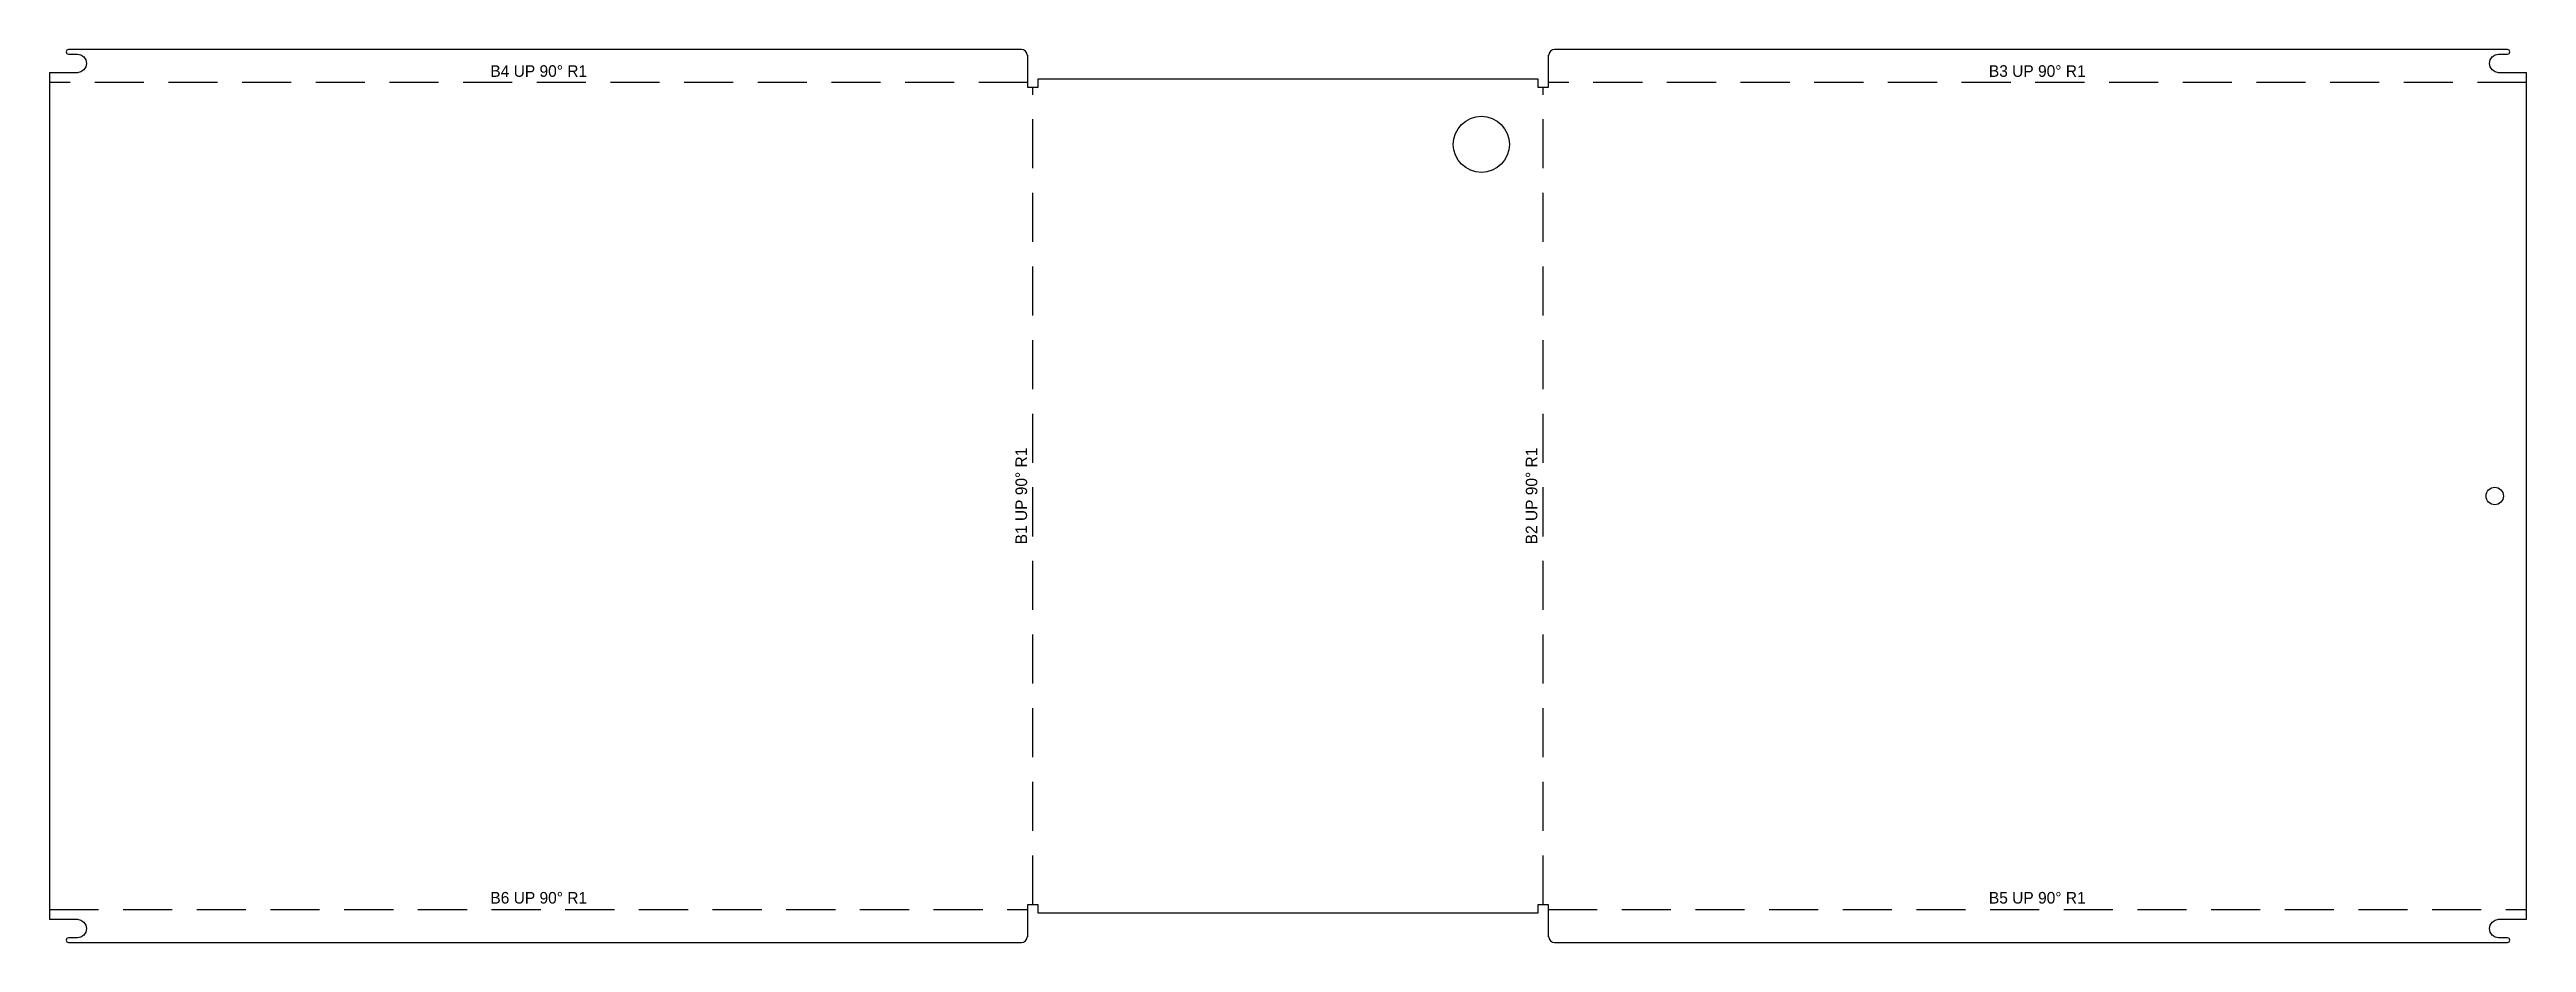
# Model space of a CAD drawing. Header units: millimetres. Extents: x 0 to 640, y -8 to 223.
import ezdxf
from ezdxf.enums import TextEntityAlignment as Align

# ---------------------------------------------------------------- set-up
doc = ezdxf.new("R2010")
doc.units = ezdxf.units.MM
doc.linetypes.add('DASHED', pattern=[19.05, 12.7, -6.35])
for name, color, linetype in [('BEND_NOTES', 8, 'Continuous'), ('BEND_UP', 1, 'DASHED'), ('CUT', 4, 'Continuous'), ('OUTLINE', 7, 'Continuous')]:
    doc.layers.add(name, color=color, linetype=linetype)

msp = doc.modelspace()

# ---------------------------------------------------------------- linework, layer by layer
at = {"layer": 'BEND_UP'}
for p, q in [((253, 214.87), (0, 214.87)), ((254.27, 2.2), (254.27, 213.6)), ((386.22, 2.2), (386.22, 213.6)), ((640.49, 214.87), (387.49, 214.87)), ((0, 0.93), (253, 0.93)), ((387.49, 0.93), (640.49, 0.93))]:
    msp.add_line(p, q, dxfattribs=at)
at = {"layer": 'CUT'}
for centre, radius in [((370.24, 198.9), 7.25), ((632.29, 107.9), 2.25)]:
    msp.add_circle(centre, radius, dxfattribs=at)
at = {"layer": 'OUTLINE'}
for p, q in [((4.35, 223.07), (4.3, 222.84)), ((4.3, 222.84), (4.35, 222.61)), ((4.48, 223.27), (4.35, 223.07)), ((4.35, 222.61), (4.48, 222.42)), ((4.67, 223.4), (4.48, 223.27)), ((4.48, 222.42), (4.67, 222.29)), ((4.9, 223.44), (4.67, 223.4)), ((4.67, 222.29), (4.9, 222.24)), ((251.3, 223.44), (4.9, 223.44)), ((4.9, 222.24), (7.2, 222.24)), ((7.2, 222.24), (8.12, 222.06)), ((8.12, 222.06), (8.9, 221.54)), ((8.9, 218.15), (8.12, 217.63)), ((8.9, 221.54), (9.42, 220.76)), ((9.42, 218.93), (8.9, 218.15)), ((9.42, 220.76), (9.6, 219.84)), ((9.6, 219.84), (9.42, 218.93)), ((253, 221.94), (252.8, 221.94)), ((253, 213.6), (253, 221.94)), ((387.69, 221.94), (387.49, 221.94)), ((387.49, 221.94), (387.49, 213.6)), ((635.59, 223.44), (389.19, 223.44)), ((630.89, 219.84), (631.07, 220.76)), ((631.07, 218.93), (630.89, 219.84)), ((631.07, 220.76), (631.59, 221.54)), ((631.59, 218.15), (631.07, 218.93)), ((631.59, 221.54), (632.37, 222.06)), ((632.37, 217.63), (631.59, 218.15)), ((632.37, 222.06), (633.29, 222.24)), ((633.29, 222.24), (635.59, 222.24)), ((635.82, 223.4), (635.59, 223.44)), ((635.59, 222.24), (635.82, 222.29)), ((636.01, 223.27), (635.82, 223.4)), ((635.82, 222.29), (636.01, 222.42)), ((636.14, 223.07), (636.01, 223.27)), ((636.01, 222.42), (636.14, 222.61)), ((636.19, 222.84), (636.14, 223.07)), ((636.14, 222.61), (636.19, 222.84)), ((7.2, 217.44), (0, 217.44)), ((0, 217.44), (0, -1.64)), ((8.12, 217.63), (7.2, 217.44)), ((255.54, 213.6), (253, 213.6)), ((384.94, 215.8), (255.54, 215.8)), ((255.54, 215.8), (255.54, 213.6)), ((384.94, 213.6), (384.94, 215.8)), ((387.49, 213.6), (384.94, 213.6)), ((633.29, 217.44), (632.37, 217.63)), ((640.49, 217.44), (633.29, 217.44)), ((640.49, -1.64), (640.49, 217.44)), ((253, -6.14), (253, 2.2)), ((253, 2.2), (255.54, 2.2)), ((255.54, 2.2), (255.54, 0)), ((255.54, 0), (384.94, 0)), ((384.94, 0), (384.94, 2.2)), ((384.94, 2.2), (387.49, 2.2)), ((387.49, 2.2), (387.49, -6.14)), ((0, -1.64), (7.2, -1.64)), ((7.2, -1.64), (8.12, -1.83)), ((8.12, -6.26), (7.2, -6.44)), ((8.12, -1.83), (8.9, -2.35)), ((8.9, -5.74), (8.12, -6.26)), ((8.9, -2.35), (9.42, -3.13)), ((9.42, -4.96), (8.9, -5.74)), ((9.42, -3.13), (9.6, -4.04)), ((9.6, -4.04), (9.42, -4.96)), ((252.8, -6.14), (253, -6.14)), ((387.49, -6.14), (387.69, -6.14)), ((630.89, -4.04), (631.07, -3.13)), ((631.07, -4.96), (630.89, -4.04)), ((631.07, -3.13), (631.59, -2.35)), ((631.59, -5.74), (631.07, -4.96)), ((631.59, -2.35), (632.37, -1.83)), ((632.37, -6.26), (631.59, -5.74)), ((632.37, -1.83), (633.29, -1.64)), ((633.29, -6.44), (632.37, -6.26)), ((633.29, -1.64), (640.49, -1.64)), ((4.35, -6.81), (4.3, -7.04)), ((4.3, -7.04), (4.35, -7.27)), ((4.48, -6.62), (4.35, -6.81)), ((4.35, -7.27), (4.48, -7.47)), ((4.67, -6.49), (4.48, -6.62)), ((4.48, -7.47), (4.67, -7.6)), ((4.9, -6.44), (4.67, -6.49)), ((4.67, -7.6), (4.9, -7.64)), ((7.2, -6.44), (4.9, -6.44)), ((4.9, -7.64), (251.3, -7.64)), ((389.19, -7.64), (635.59, -7.64)), ((635.59, -6.44), (633.29, -6.44)), ((635.82, -6.49), (635.59, -6.44)), ((635.59, -7.64), (635.82, -7.6)), ((636.01, -6.62), (635.82, -6.49)), ((635.82, -7.6), (636.01, -7.47)), ((636.14, -6.81), (636.01, -6.62)), ((636.01, -7.47), (636.14, -7.27)), ((636.19, -7.04), (636.14, -6.81)), ((636.14, -7.27), (636.19, -7.04))]:
    msp.add_line(p, q, dxfattribs=at)
for centre, start, end in [((251.3, 221.94), 0, 90), ((389.19, 221.94), 90, 180), ((251.3, -6.14), 270, 0), ((389.19, -6.14), 180, 270)]:
    msp.add_arc(centre, 1.5, start, end, dxfattribs=at)

# ---------------------------------------------------------------- texts
at = {"layer": 'BEND_NOTES'}
for s, p in [('B4 UP 90%%d R1', (126.5, 216.37)), ('B3 UP 90%%d R1', (513.99, 216.37)), ('B6 UP 90%%d R1', (126.5, 2.43)), ('B5 UP 90%%d R1', (513.99, 2.43))]:
    msp.add_text(s, height=3, dxfattribs=at).set_placement(p, align=Align.CENTER)
for s, p in [('B1 UP 90%%d R1', (252.77, 107.9)), ('B2 UP 90%%d R1', (384.72, 107.9))]:
    msp.add_text(s, height=3, rotation=90, dxfattribs=at).set_placement(p, align=Align.CENTER)

doc.saveas('drawing.dxf')
